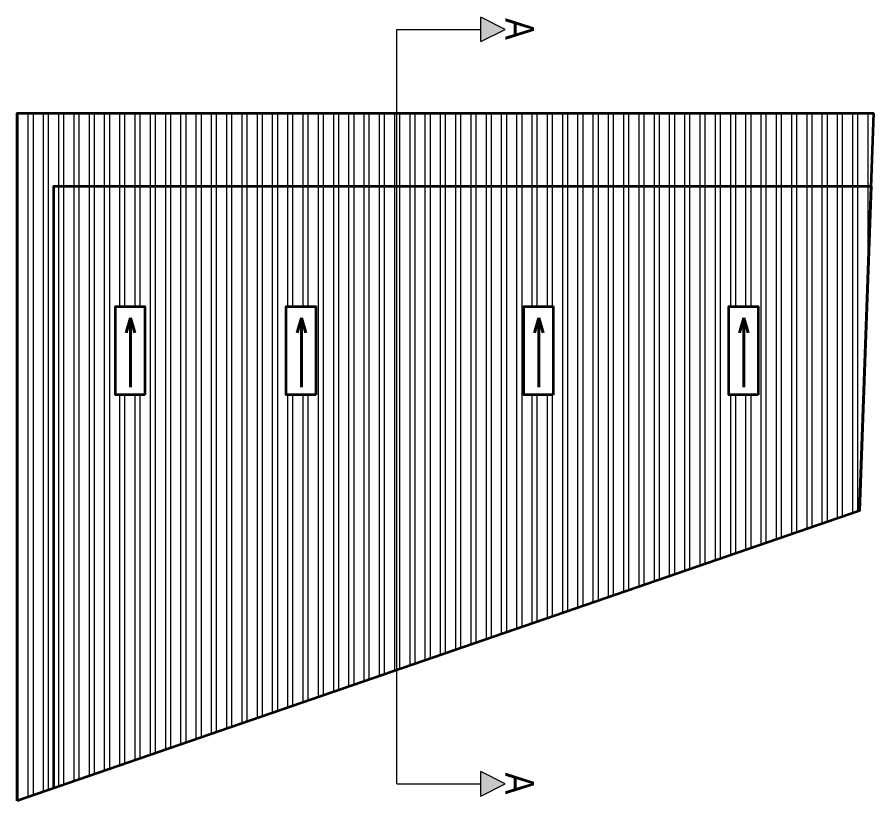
# Model space of a CAD drawing. Header units: inches. Extents: x 352731 to 371558, y -52658 to -39161.
# Drawn here: x 363312.2 to 363733, y -50274.2 to -49889.1 of the extents above; entities that cross this region are included whole.
import ezdxf

# ---------------------------------------------------------------- set-up
doc = ezdxf.new("R2010")
doc.units = ezdxf.units.IN
doc.header["$LTSCALE"] = 2
doc.header["$MEASUREMENT"] = 0
doc.layers.get('0').update_dxf_attribs({"linetype": 'CONTINUOUS'})
for name, color, linetype, lineweight in [('DIM_LINE', 173, 'CONTINUOUS', 20), ('door', 20, 'CONTINUOUS', 35), ('WALL - A', 1, 'CONTINUOUS', 40)]:
    doc.layers.add(name, color=color, linetype=linetype, lineweight=lineweight)
doc.styles.get("Standard").update_dxf_attribs({"font": 'ARIALN.TTF'})
pattern_1 = [(90, (413665.207, 309006.134), (-7.5, 2e-15), []), (90, (413667.707, 309008.634), (-7.5, 2e-15), [])]

msp = doc.modelspace()

# ---------------------------------------------------------------- hatches: boundary and pattern name
at = {"linetype": 'ByBlock', "lineweight": 5}
for points in [[(363551.97, -49895.06), (363539.97, -49901.06), (363539.97, -49889.06)], [(363551.97, -50265.8), (363539.97, -50271.8), (363539.97, -50259.8)]]:
    msp.add_hatch(color=7, dxfattribs=at).paths.add_polyline_path(points)
at = {"layer": 'DIM_LINE'}
h = msp.add_hatch(dxfattribs=at)
h.set_pattern_fill('ANSI32', color=256, scale=20, angle=405)
h.set_pattern_definition(pattern_1)
h.paths.add_polyline_path([(363312.23, -50274.18), (363330.23, -50267.99), (363330.23, -49972.18), (363498.8, -49972.18), (363498.8, -49936.18), (363312.23, -49936.18)])
h = msp.add_hatch(dxfattribs=at)
h.set_pattern_fill('ANSI32', color=256, scale=20, angle=405)
h.set_pattern_definition(pattern_1)
h.paths.add_polyline_path([(363731.75, -49972.18), (363733.04, -49936.18), (363498.8, -49936.18), (363498.8, -49972.18)])
h = msp.add_hatch(dxfattribs=at)
h.set_pattern_fill('ANSI32', color=256, scale=20, angle=405)
h.set_pattern_definition(pattern_1)
h.paths.add_polyline_path([(363330.23, -50267.99), (363498.8, -50209.93), (363498.8, -49972.18), (363330.23, -49972.18)])
h.paths.add_polyline_path([(363374.99, -50074.62), (363360.54, -50074.62), (363360.54, -50031.3), (363374.99, -50031.3)], flags=16)
h.paths.add_polyline_path([(363444.44, -50074.62), (363444.44, -50031.3), (363458.89, -50031.3), (363458.89, -50074.62)], flags=16)
h = msp.add_hatch(dxfattribs=at)
h.set_pattern_fill('ANSI32', color=256, scale=20, angle=405)
h.set_pattern_definition(pattern_1)
h.paths.add_polyline_path([(363726, -50131.68), (363731.75, -49972.18), (363498.8, -49972.18), (363498.8, -50209.93)])
h.paths.add_polyline_path([(363575.51, -50074.62), (363561.06, -50074.62), (363561.06, -50031.3), (363575.51, -50031.3)], flags=16)
h.paths.add_polyline_path([(363661.82, -50074.62), (363661.82, -50031.3), (363676.27, -50031.3), (363676.27, -50074.62)], flags=16)

# ---------------------------------------------------------------- linework, layer by layer
at = {"color": 7, "linetype": 'ByBlock', "lineweight": 5}
for p, q in [((363539.97, -49901.06), (363539.97, -49889.06)), ((363551.97, -49895.06), (363539.97, -49889.06)), ((363498.8, -50265.8), (363498.8, -49895.06)), ((363498.8, -49895.06), (363539.97, -49895.06)), ((363539.97, -49901.06), (363551.97, -49895.06)), ((363539.97, -50271.8), (363539.97, -50259.8)), ((363551.97, -50265.8), (363539.97, -50259.8)), ((363498.8, -50265.8), (363539.97, -50265.8)), ((363539.97, -50271.8), (363551.97, -50265.8))]:
    msp.add_line(p, q, dxfattribs=at)
at = {"layer": 'DIM_LINE'}
for points in [[(363374.99, -50031.3), (363360.54, -50031.3), (363360.54, -50074.62), (363374.99, -50074.62)], [(363458.89, -50031.3), (363444.44, -50031.3), (363444.44, -50074.62), (363458.89, -50074.62)], [(363575.51, -50031.3), (363561.06, -50031.3), (363561.06, -50074.62), (363575.51, -50074.62)], [(363676.27, -50031.3), (363661.82, -50031.3), (363661.82, -50074.62), (363676.27, -50074.62)]]:
    msp.add_lwpolyline(points, close=True, dxfattribs=at)
at = {"layer": 'door', "ltscale": 0.5}
msp.add_line((363726, -50131.68), (363733.04, -49936.18), dxfattribs=at)
for points in [[(363312.23, -50274.18), (363312.23, -49936.18), (363733.04, -49936.18)], [(363330.23, -50267.99), (363330.23, -49972.18), (363731.75, -49972.18), (363726, -50131.68), (363312.23, -50274.18)]]:
    msp.add_lwpolyline(points, dxfattribs=at)
for points in [[(363374.99, -50074.62), (363360.54, -50074.62), (363360.54, -50031.3), (363374.99, -50031.3)], [(363458.89, -50074.62), (363444.44, -50074.62), (363444.44, -50031.3), (363458.89, -50031.3)], [(363575.51, -50074.62), (363561.06, -50074.62), (363561.06, -50031.3), (363575.51, -50031.3)], [(363676.27, -50074.62), (363661.82, -50074.62), (363661.82, -50031.3), (363676.27, -50031.3)]]:
    msp.add_lwpolyline(points, close=True, dxfattribs=at)
at = {"layer": 'WALL - A'}
for p, q in [((363367.96, -50036.88), (363365.84, -50044.18)), ((363367.96, -50070.86), (363367.96, -50036.88)), ((363367.96, -50036.88), (363370.09, -50044.18)), ((363451.86, -50036.88), (363449.74, -50044.18)), ((363451.86, -50070.86), (363451.86, -50036.88)), ((363451.86, -50036.88), (363453.99, -50044.18)), ((363568.48, -50036.88), (363566.35, -50044.18)), ((363568.48, -50070.86), (363568.48, -50036.88)), ((363568.48, -50036.88), (363570.61, -50044.18)), ((363669.24, -50036.88), (363667.11, -50044.18)), ((363669.24, -50070.86), (363669.24, -50036.88)), ((363669.24, -50036.88), (363671.36, -50044.18))]:
    msp.add_line(p, q, dxfattribs=at)

# ---------------------------------------------------------------- texts
at = {"color": 7, "linetype": 'ByBlock', "lineweight": 5, "char_height": 14, "width": 26.5803, "attachment_point": 3, "rotation": 270}
for insert in [(363566.07, -49900.24), (363566.07, -50270.98)]:
    msp.add_mtext('A', dxfattribs=dict(at, insert=insert))

doc.saveas('drawing.dxf')
